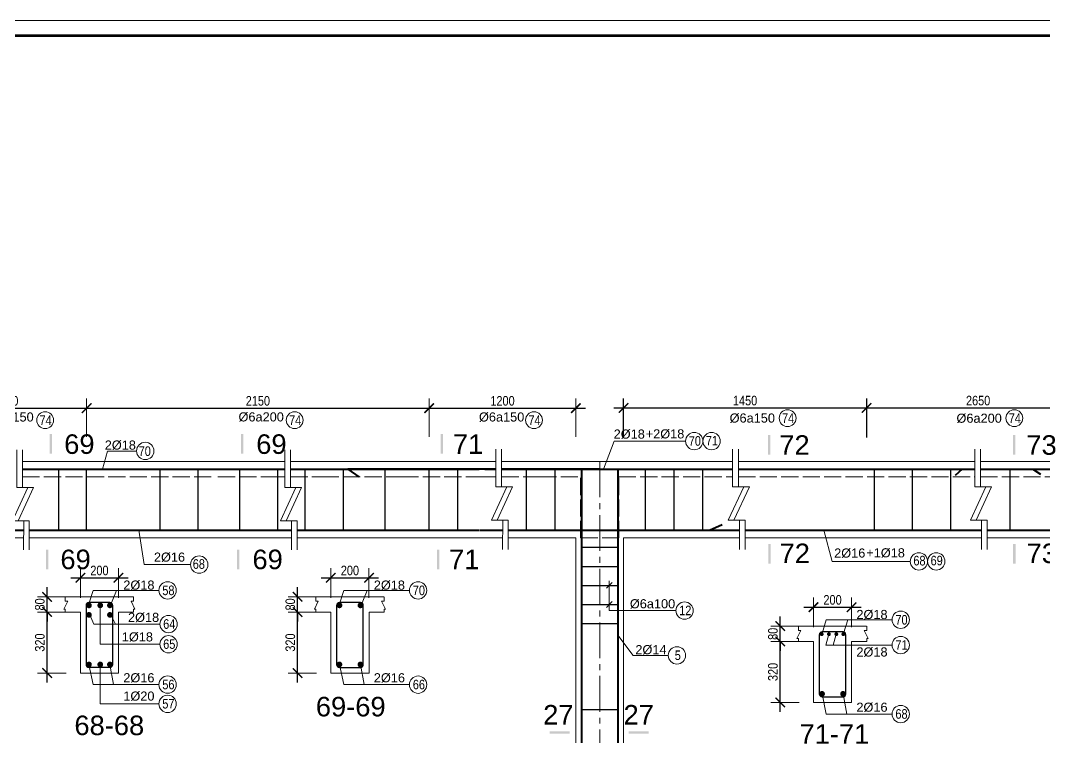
# Model space of a CAD drawing. Header units: inches. Extents: x 1604615 to 1925968, y -294302 to 52467.
# Drawn here: x 1673974 to 1695457, y -225247 to -210202 of the extents above; entities that cross this region are included whole.
import ezdxf

# ---------------------------------------------------------------- set-up
doc = ezdxf.new("R2010")
doc.units = ezdxf.units.IN
doc.header["$LTSCALE"] = 20
doc.header["$MEASUREMENT"] = 0
doc.linetypes.add('ACAD_ISO02W100', pattern=[15, 12, -3])
doc.linetypes.add('CENTER2', pattern=[1.125, 0.75, -0.125, 0.125, -0.125])
doc.layers.get('0').update_dxf_attribs({"lineweight": 13})
for name, color, linetype, lineweight in [('BORDER', 3, 'Continuous', 40), ('Duong bao', 4, 'Continuous', 30), ('duong thep', 211, 'Continuous', 70), ('net 0.2', 5, 'Continuous', 20), ('net dut', 7, 'Continuous', 9), ('truc', 16, 'CENTER2', 9)]:
    doc.layers.add(name, color=color, linetype=linetype, lineweight=lineweight)
doc.layers.add('TEXT', color=9, linetype='Continuous')
doc.styles.add('chu', font='VHELVCN.TTF')
doc.styles.add('thep', font='ARIAL.TTF')
doc.dimstyles.new('tl100', dxfattribs={"dimscale": 100, "dimtxt": 2, "dimasz": 2, "dimexe": 2, "dimexo": 5, "dimgap": 0.5, "dimtad": 1, "dimdec": 0, "dimzin": 0, "dimdsep": 46, "dimtxsty": 'chu', "dimblk": 'ARCHTICK', "dimcen": 1, "dimdle": 2, "dimclrd": 1, "dimclre": 1, "dimclrt": 2, "dimadec": 0, "dimazin": 0, "dimtfac": 1, "dimtdec": 0, "dimtix": 1, "dimtofl": 0, "dimtmove": 0, "dimatfit": 3, "dimldrblk": 'ARCHTICK', "dimfxl": 1, "dimtolj": 1, "dimtzin": 0, "dimarcsym": 0})
doc.dimstyles.new('tl25', dxfattribs={"dimscale": 100, "dimtxt": 2, "dimasz": 2, "dimexe": 2, "dimexo": 3, "dimgap": 0.5, "dimtad": 1, "dimdec": 0, "dimlfac": 0.25, "dimdsep": 46, "dimtxsty": 'chu', "dimblk": 'ARCHTICK', "dimcen": 8, "dimdle": 2, "dimclrd": 1, "dimclre": 1, "dimclrt": 2, "dimadec": 0, "dimazin": 0, "dimtfac": 0.1, "dimtdec": 0, "dimtix": 1, "dimtmove": 2, "dimatfit": 3, "dimldrblk": 'ARCHTICK', "dimfxl": 6, "dimfxlon": 1, "dimtolj": 1, "dimlwe": -1, "dimarcsym": 0})

# ---------------------------------------------------------------- blocks, each defined once
blk = doc.blocks.new('kk')
at = {"ltscale": 0.1}
for p, q in [((-71, 1140), (-71, 350)), ((49, 350), (49, 1140)), ((-162, -350), (162, 350)), ((-71, 350), (281, 350)), ((281, 350), (-44, -350)), ((162, 350), (49, 350)), ((73, -350), (-162, -350)), ((-44, -350), (189, -350)), ((71, -962), (73, -350)), ((189, -350), (189, -962))]:
    blk.add_line(p, q, dxfattribs=at)
blk = doc.blocks.new('_ArchTick')
at = {"color": 0, "linetype": 'ByBlock', "const_width": 0.15}
blk.add_lwpolyline([(-0.5, -0.5), (0.5, 0.5)], dxfattribs=at)
blk = doc.blocks.new('*D349')
at = {"color": 1}
for p, q in [((1671990, -218936), (1671990, -218136)), ((1675361, -218936), (1675361, -218136))]:
    blk.add_line(p, q, dxfattribs=at)
at = {"color": 1, "lineweight": -2}
blk.add_line((1671790, -218336), (1675561, -218336), dxfattribs=at)
at = {"layer": 'Defpoints', "color": 0}
for p in [(1675361, -218336), (1671990, -221055), (1675361, -220895)]:
    blk.add_point(p, dxfattribs=at)
at = {"color": 1, "lineweight": -2, "xscale": 200, "yscale": 200, "zscale": 200, "rotation": 180}
blk.add_blockref('_ArchTick', (1671990, -218336), dxfattribs=at)
at = {"color": 1, "lineweight": -2, "xscale": 200, "yscale": 200, "zscale": 200}
blk.add_blockref('_ArchTick', (1675361, -218336), dxfattribs=at)
at = {"color": 2, "insert": (1673675, -218184), "char_height": 200, "attachment_point": 5, "style": 'chu'}
blk.add_mtext('\\A1;1200', dxfattribs=at)
blk = doc.blocks.new('*D350')
at = {"color": 1}
for p, q in [((1675361, -218936), (1675361, -218136)), ((1682548, -218936), (1682548, -218136))]:
    blk.add_line(p, q, dxfattribs=at)
at = {"color": 1, "lineweight": -2}
blk.add_line((1675161, -218336), (1682748, -218336), dxfattribs=at)
at = {"layer": 'Defpoints', "color": 0}
for p in [(1682548, -218336), (1675361, -220895), (1682548, -220896)]:
    blk.add_point(p, dxfattribs=at)
at = {"color": 1, "lineweight": -2, "xscale": 200, "yscale": 200, "zscale": 200, "rotation": 180}
blk.add_blockref('_ArchTick', (1675361, -218336), dxfattribs=at)
at = {"color": 1, "lineweight": -2, "xscale": 200, "yscale": 200, "zscale": 200}
blk.add_blockref('_ArchTick', (1682548, -218336), dxfattribs=at)
at = {"color": 2, "insert": (1678954, -218184), "char_height": 200, "attachment_point": 5, "style": 'chu'}
blk.add_mtext('\\A1;2150', dxfattribs=at)
blk = doc.blocks.new('*D351')
at = {"color": 1}
for p, q in [((1682548, -218936), (1682548, -218136)), ((1685625, -218936), (1685625, -218136))]:
    blk.add_line(p, q, dxfattribs=at)
at = {"color": 1, "lineweight": -2}
blk.add_line((1682348, -218336), (1685825, -218336), dxfattribs=at)
at = {"layer": 'Defpoints', "color": 0}
for p in [(1685625, -218336), (1682548, -220896), (1685625, -221056)]:
    blk.add_point(p, dxfattribs=at)
at = {"color": 1, "lineweight": -2, "xscale": 200, "yscale": 200, "zscale": 200, "rotation": 180}
blk.add_blockref('_ArchTick', (1682548, -218336), dxfattribs=at)
at = {"color": 1, "lineweight": -2, "xscale": 200, "yscale": 200, "zscale": 200}
blk.add_blockref('_ArchTick', (1685625, -218336), dxfattribs=at)
at = {"color": 2, "insert": (1684086, -218184), "char_height": 200, "attachment_point": 5, "style": 'chu'}
blk.add_mtext('\\A1;1200', dxfattribs=at)
blk = doc.blocks.new('*D260')
at = {"color": 1}
for p, q in [((1680485, -222314), (1680485, -221695)), ((1681285, -222314), (1681285, -221695))]:
    blk.add_line(p, q, dxfattribs=at)
at = {"color": 1, "lineweight": -2}
blk.add_line((1680285, -221895), (1681485, -221895), dxfattribs=at)
at = {"layer": 'Defpoints', "color": 0}
for p in [(1681285, -221895), (1680485, -222614), (1681285, -222614)]:
    blk.add_point(p, dxfattribs=at)
at = {"color": 1, "lineweight": -2, "xscale": 200, "yscale": 200, "zscale": 200, "rotation": 180}
blk.add_blockref('_ArchTick', (1680485, -221895), dxfattribs=at)
at = {"color": 1, "lineweight": -2, "xscale": 200, "yscale": 200, "zscale": 200}
blk.add_blockref('_ArchTick', (1681285, -221895), dxfattribs=at)
at = {"color": 2, "insert": (1680885, -221743), "char_height": 200, "attachment_point": 5, "style": 'chu'}
blk.add_mtext('\\A1;200', dxfattribs=at)
blk = doc.blocks.new('*D261')
at = {"color": 1, "lineweight": -2}
blk.add_line((1679787, -224094), (1679787, -222414), dxfattribs=at)
at = {"color": 1}
for p, q in [((1680185, -222614), (1679587, -222614)), ((1680185, -223894), (1679587, -223894))]:
    blk.add_line(p, q, dxfattribs=at)
at = {"layer": 'Defpoints', "color": 0}
for p in [(1679787, -222614), (1680485, -222614), (1680485, -223894)]:
    blk.add_point(p, dxfattribs=at)
at = {"color": 1, "lineweight": -2, "xscale": 200, "yscale": 200, "zscale": 200}
for p, rotation in [((1679787, -222614), 90), ((1679787, -223894), 270)]:
    blk.add_blockref('_ArchTick', p, dxfattribs=dict(at, rotation=rotation))
at = {"color": 2, "insert": (1679635, -223254), "char_height": 200, "attachment_point": 5, "rotation": 90, "style": 'chu'}
blk.add_mtext('\\A1;320', dxfattribs=at)
blk = doc.blocks.new('*D262')
at = {"color": 1, "lineweight": -2}
for p, q in [((1679787, -222294), (1679787, -222094)), ((1679787, -222614), (1679787, -222294)), ((1679787, -222614), (1679787, -222814))]:
    blk.add_line(p, q, dxfattribs=at)
at = {"color": 1}
for p, q in [((1680185, -222294), (1679587, -222294)), ((1680185, -222614), (1679587, -222614))]:
    blk.add_line(p, q, dxfattribs=at)
at = {"layer": 'Defpoints', "color": 0}
for p in [(1679787, -222294), (1680485, -222294), (1680485, -222614)]:
    blk.add_point(p, dxfattribs=at)
at = {"color": 1, "lineweight": -2, "xscale": 200, "yscale": 200, "zscale": 200}
for p, rotation in [((1679787, -222294), 270), ((1679787, -222614), 90)]:
    blk.add_blockref('_ArchTick', p, dxfattribs=dict(at, rotation=rotation))
at = {"color": 2, "insert": (1679635, -222454), "char_height": 200, "attachment_point": 5, "rotation": 90, "style": 'chu'}
blk.add_mtext('\\A1;80', dxfattribs=at)
blk = doc.blocks.new('*D266')
at = {"color": 1}
for p, q in [((1690610, -222931), (1690610, -222312)), ((1691410, -222931), (1691410, -222312))]:
    blk.add_line(p, q, dxfattribs=at)
at = {"color": 1, "lineweight": -2}
blk.add_line((1690410, -222512), (1691610, -222512), dxfattribs=at)
at = {"layer": 'Defpoints', "color": 0}
for p in [(1691410, -222512), (1690610, -223231), (1691410, -223231)]:
    blk.add_point(p, dxfattribs=at)
at = {"color": 1, "lineweight": -2, "xscale": 200, "yscale": 200, "zscale": 200, "rotation": 180}
blk.add_blockref('_ArchTick', (1690610, -222512), dxfattribs=at)
at = {"color": 1, "lineweight": -2, "xscale": 200, "yscale": 200, "zscale": 200}
blk.add_blockref('_ArchTick', (1691410, -222512), dxfattribs=at)
at = {"color": 2, "insert": (1691010, -222360), "char_height": 200, "attachment_point": 5, "style": 'chu'}
blk.add_mtext('\\A1;200', dxfattribs=at)
blk = doc.blocks.new('*D267')
at = {"color": 1, "lineweight": -2}
blk.add_line((1689912, -224711), (1689912, -223031), dxfattribs=at)
at = {"color": 1}
for p, q in [((1690310, -223231), (1689712, -223231)), ((1690310, -224511), (1689712, -224511))]:
    blk.add_line(p, q, dxfattribs=at)
at = {"layer": 'Defpoints', "color": 0}
for p in [(1689912, -223231), (1690610, -223231), (1690610, -224511)]:
    blk.add_point(p, dxfattribs=at)
at = {"color": 1, "lineweight": -2, "xscale": 200, "yscale": 200, "zscale": 200}
for p, rotation in [((1689912, -223231), 90), ((1689912, -224511), 270)]:
    blk.add_blockref('_ArchTick', p, dxfattribs=dict(at, rotation=rotation))
at = {"color": 2, "insert": (1689760, -223871), "char_height": 200, "attachment_point": 5, "rotation": 90, "style": 'chu'}
blk.add_mtext('\\A1;320', dxfattribs=at)
blk = doc.blocks.new('*D268')
at = {"color": 1, "lineweight": -2}
for p, q in [((1689912, -222911), (1689912, -222711)), ((1689912, -223231), (1689912, -222911)), ((1689912, -223231), (1689912, -223431))]:
    blk.add_line(p, q, dxfattribs=at)
at = {"color": 1}
for p, q in [((1690310, -222911), (1689712, -222911)), ((1690310, -223231), (1689712, -223231))]:
    blk.add_line(p, q, dxfattribs=at)
at = {"layer": 'Defpoints', "color": 0}
for p in [(1689912, -222911), (1690610, -222911), (1690610, -223231)]:
    blk.add_point(p, dxfattribs=at)
at = {"color": 1, "lineweight": -2, "xscale": 200, "yscale": 200, "zscale": 200}
for p, rotation in [((1689912, -222911), 270), ((1689912, -223231), 90)]:
    blk.add_blockref('_ArchTick', p, dxfattribs=dict(at, rotation=rotation))
at = {"color": 2, "insert": (1689760, -223071), "char_height": 200, "attachment_point": 5, "rotation": 90, "style": 'chu'}
blk.add_mtext('\\A1;80', dxfattribs=at)
blk = doc.blocks.new('*D278')
at = {"color": 1, "lineweight": -2}
for p, q in [((1686625, -218955), (1686625, -218132)), ((1691726, -218955), (1691726, -218132)), ((1686425, -218332), (1691926, -218332))]:
    blk.add_line(p, q, dxfattribs=at)
at = {"layer": 'Defpoints', "color": 0}
for p in [(1691726, -218332), (1686625, -219455), (1691726, -219455)]:
    blk.add_point(p, dxfattribs=at)
at = {"color": 1, "lineweight": -2, "xscale": 200, "yscale": 200, "zscale": 200, "rotation": 180}
blk.add_blockref('_ArchTick', (1686625, -218332), dxfattribs=at)
at = {"color": 1, "lineweight": -2, "xscale": 200, "yscale": 200, "zscale": 200}
blk.add_blockref('_ArchTick', (1691726, -218332), dxfattribs=at)
at = {"color": 2, "insert": (1689175, -218179), "char_height": 200, "attachment_point": 5, "style": 'chu'}
blk.add_mtext('\\A1;1450', dxfattribs=at)
blk = doc.blocks.new('*D279')
at = {"color": 1, "lineweight": -2}
for p, q in [((1691726, -218955), (1691726, -218132)), ((1696402, -218955), (1696402, -218132)), ((1691526, -218332), (1696602, -218332))]:
    blk.add_line(p, q, dxfattribs=at)
at = {"layer": 'Defpoints', "color": 0}
for p in [(1696402, -218332), (1691726, -219455), (1696402, -219455)]:
    blk.add_point(p, dxfattribs=at)
at = {"color": 1, "lineweight": -2, "xscale": 200, "yscale": 200, "zscale": 200, "rotation": 180}
blk.add_blockref('_ArchTick', (1691726, -218332), dxfattribs=at)
at = {"color": 1, "lineweight": -2, "xscale": 200, "yscale": 200, "zscale": 200}
blk.add_blockref('_ArchTick', (1696402, -218332), dxfattribs=at)
at = {"color": 2, "insert": (1694064, -218179), "char_height": 200, "attachment_point": 5, "style": 'chu'}
blk.add_mtext('\\A1;2650', dxfattribs=at)
blk = doc.blocks.new('*D287')
at = {"color": 1}
for p, q in [((1675230, -222314), (1675230, -221695)), ((1676030, -222314), (1676030, -221695))]:
    blk.add_line(p, q, dxfattribs=at)
at = {"color": 1, "lineweight": -2}
blk.add_line((1675030, -221895), (1676230, -221895), dxfattribs=at)
at = {"layer": 'Defpoints', "color": 0}
for p in [(1676030, -221895), (1675230, -222614), (1676030, -222614)]:
    blk.add_point(p, dxfattribs=at)
at = {"color": 1, "lineweight": -2, "xscale": 200, "yscale": 200, "zscale": 200, "rotation": 180}
blk.add_blockref('_ArchTick', (1675230, -221895), dxfattribs=at)
at = {"color": 1, "lineweight": -2, "xscale": 200, "yscale": 200, "zscale": 200}
blk.add_blockref('_ArchTick', (1676030, -221895), dxfattribs=at)
at = {"color": 2, "insert": (1675630, -221743), "char_height": 200, "attachment_point": 5, "style": 'chu'}
blk.add_mtext('\\A1;200', dxfattribs=at)
blk = doc.blocks.new('*D288')
at = {"color": 1, "lineweight": -2}
blk.add_line((1674532, -224094), (1674532, -222414), dxfattribs=at)
at = {"color": 1}
for p, q in [((1674930, -222614), (1674332, -222614)), ((1674930, -223894), (1674332, -223894))]:
    blk.add_line(p, q, dxfattribs=at)
at = {"layer": 'Defpoints', "color": 0}
for p in [(1674532, -222614), (1675230, -222614), (1675230, -223894)]:
    blk.add_point(p, dxfattribs=at)
at = {"color": 1, "lineweight": -2, "xscale": 200, "yscale": 200, "zscale": 200}
for p, rotation in [((1674532, -222614), 90), ((1674532, -223894), 270)]:
    blk.add_blockref('_ArchTick', p, dxfattribs=dict(at, rotation=rotation))
at = {"color": 2, "insert": (1674380, -223254), "char_height": 200, "attachment_point": 5, "rotation": 90, "style": 'chu'}
blk.add_mtext('\\A1;320', dxfattribs=at)
blk = doc.blocks.new('*D289')
at = {"color": 1, "lineweight": -2}
for p, q in [((1674532, -222294), (1674532, -222094)), ((1674532, -222614), (1674532, -222294)), ((1674532, -222614), (1674532, -222814))]:
    blk.add_line(p, q, dxfattribs=at)
at = {"color": 1}
for p, q in [((1674930, -222294), (1674332, -222294)), ((1674930, -222614), (1674332, -222614))]:
    blk.add_line(p, q, dxfattribs=at)
at = {"layer": 'Defpoints', "color": 0}
for p in [(1674532, -222294), (1675230, -222294), (1675230, -222614)]:
    blk.add_point(p, dxfattribs=at)
at = {"color": 1, "lineweight": -2, "xscale": 200, "yscale": 200, "zscale": 200}
for p, rotation in [((1674532, -222294), 270), ((1674532, -222614), 90)]:
    blk.add_blockref('_ArchTick', p, dxfattribs=dict(at, rotation=rotation))
at = {"color": 2, "insert": (1674380, -222454), "char_height": 200, "attachment_point": 5, "rotation": 90, "style": 'chu'}
blk.add_mtext('\\A1;80', dxfattribs=at)

msp = doc.modelspace()

# ---------------------------------------------------------------- linework, layer by layer
at = {"ltscale": 0.1}
for p, q in [((1679518.5, -219209.1), (1679518.5, -219998.8)), ((1679638.5, -219998.8), (1679638.5, -219209.1)), ((1683946.2, -219198.5), (1683946.2, -219988.1)), ((1684066.2, -219988.1), (1684066.2, -219198.5)), ((1688914, -219198.5), (1688914, -219988.1)), ((1689034, -219988.1), (1689034, -219198.5)), ((1693993.4, -219198.5), (1693993.4, -219988.1)), ((1694113.4, -219988.1), (1694113.4, -219198.5)), ((1685324.8, -219455.5), (1686924.8, -219455.5)), ((1683854.5, -220688.6), (1684179.4, -219988.1)), ((1683946.2, -219988.1), (1684297.9, -219988.1)), ((1684297.9, -219988.1), (1683973, -220688.6)), ((1684179.4, -219988.1), (1684066.2, -219988.1)), ((1688822.3, -220688.6), (1689147.2, -219988.1)), ((1688914, -219988.1), (1689265.7, -219988.1)), ((1689265.7, -219988.1), (1688940.8, -220688.6)), ((1689147.2, -219988.1), (1689034, -219988.1)), ((1693901.7, -220688.6), (1694226.6, -219988.1)), ((1693993.4, -219988.1), (1694345.1, -219988.1)), ((1694345.1, -219988.1), (1694020.2, -220688.6)), ((1694226.6, -219988.1), (1694113.4, -219988.1)), ((1679426.8, -220699.3), (1679751.7, -219998.8)), ((1679518.5, -219998.8), (1679870.2, -219998.8)), ((1679870.2, -219998.8), (1679545.3, -220699.3)), ((1679751.7, -219998.8), (1679638.5, -219998.8)), ((1679661.9, -220699.3), (1679426.8, -220699.3)), ((1679545.3, -220699.3), (1679778.5, -220699.3)), ((1679659.7, -221311.3), (1679661.9, -220699.3)), ((1679778.5, -220699.3), (1679778.5, -221311.3)), ((1684089.6, -220688.6), (1683854.5, -220688.6)), ((1683973, -220688.6), (1684206.2, -220688.6)), ((1684087.5, -221300.6), (1684089.6, -220688.6)), ((1684206.2, -220688.6), (1684206.2, -221300.6)), ((1689057.4, -220688.6), (1688822.3, -220688.6)), ((1688940.8, -220688.6), (1689174, -220688.6)), ((1689055.2, -221300.6), (1689057.4, -220688.6)), ((1689174, -220688.6), (1689174, -221300.6)), ((1694136.8, -220688.6), (1693901.7, -220688.6)), ((1694020.2, -220688.6), (1694253.4, -220688.6)), ((1694134.7, -221300.6), (1694136.8, -220688.6)), ((1694253.4, -220688.6), (1694253.4, -221300.6)), ((1671989.7, -221055.5), (1674039.9, -221055.5)), ((1674157.8, -221055.5), (1678137.2, -221055.5)), ((1678137.2, -221055.5), (1679660.6, -221055.5)), ((1679778.5, -221055.5), (1680291.9, -221055.5)), ((1680291.9, -221055.5), (1683598.6, -221055.5)), ((1683598.6, -221055.5), (1684088.3, -221055.5)), ((1684206.2, -221055.6), (1684996.5, -221055.7)), ((1684996.5, -221055.7), (1685624.8, -221055.7)), ((1685624.8, -221055.5), (1685624.8, -226152.8)), ((1686624.8, -221055.5), (1686624.8, -226152.8)), ((1686624.8, -221055.5), (1689056.1, -221055.5)), ((1689174, -221055.5), (1694135.5, -221056)), ((1694253.4, -221055.5), (1698221.8, -221055.5))]:
    msp.add_line(p, q, dxfattribs=at)
for p, q in [((1676458.1, -220895.5), (1676568.2, -221619.6)), ((1676568.2, -221619.6), (1677540.5, -221619.6)), ((1686264.6, -222115.7), (1686384.3, -221995.2)), ((1675230.2, -222294), (1674917.8, -222294)), ((1676030.2, -222294), (1675230.2, -222294)), ((1676030.2, -222294), (1676342.6, -222294)), ((1680485.3, -222294.3), (1680172.9, -222294.3)), ((1681285.3, -222294.3), (1680485.3, -222294.3)), ((1681285.3, -222294.3), (1681597.7, -222294.3)), ((1675647.2, -222474), (1675647.2, -223288.7)), ((1686264.6, -222515.7), (1686384.3, -222395.2)), ((1675230.2, -222614), (1674914.2, -222614)), ((1675230.2, -222614), (1675230.2, -223894)), ((1675867.2, -222674), (1675967.6, -222867.8)), ((1676030.2, -223894), (1676030.2, -222614)), ((1676030.2, -222614), (1676346.2, -222614)), ((1680485.3, -222614.3), (1680169.3, -222614.3)), ((1680485.3, -222614.3), (1680485.3, -223894.3)), ((1681285.3, -223894.3), (1681285.3, -222614.3)), ((1681285.3, -222614.3), (1681601.3, -222614.3)), ((1690789.8, -223061.2), (1690878.5, -222776.5)), ((1690878.5, -222776.5), (1692258.7, -222776.5)), ((1691242.9, -223061.2), (1691331.6, -222776.5)), ((1690609.8, -222911.2), (1690297.4, -222911.2)), ((1691409.8, -222911.2), (1690609.8, -222911.2)), ((1691409.8, -222911.2), (1691722.2, -222911.2)), ((1690933.8, -223078.6), (1690868.3, -223307)), ((1691087.4, -223078.6), (1691021.9, -223307)), ((1675647.2, -223288.7), (1676895.2, -223288.7)), ((1690609.8, -223231.2), (1690293.8, -223231.2)), ((1690609.8, -223231.2), (1690609.8, -224511.2)), ((1690868.3, -223307), (1692258.7, -223307)), ((1691409.8, -224511.2), (1691409.8, -223231.2)), ((1691409.8, -223231.2), (1691725.8, -223231.2)), ((1675647.2, -223714), (1675647.2, -224540.3)), ((1675230.2, -223894), (1676030.2, -223894)), ((1680485.3, -223894.3), (1681285.3, -223894.3)), ((1675647.2, -224540.3), (1676877.6, -224540.3)), ((1690609.8, -224511.2), (1691409.8, -224511.2))]:
    msp.add_line(p, q)
msp.add_lwpolyline([(1604615, -210202.5), (1604615, -294302.5), (1723515, -294302.5), (1723515, -210202.5)], close=True)
for points in [[(1686208, -219615.5), (1686427, -219028.6), (1687925.9, -219028.6)], [(1675695, -219615.5), (1675797.5, -219239.5), (1676409.7, -219239.5)], [(1690827.6, -220895.6), (1690999.6, -221552.3), (1692639.2, -221552.3)], [(1686324.5, -221961.1), (1686324.5, -222582.9), (1687722.7, -222582.9)], [(1674914.2, -222294), (1674914.2, -222382.8), (1674965.1, -222382.8), (1674884.3, -222551.1), (1674914.2, -222551.1), (1674914.2, -222614)], [(1675410.2, -222444), (1675498.9, -222159.3), (1676879.1, -222159.3)], [(1675850.2, -222504), (1675988.2, -222159.3)], [(1676346.2, -222294), (1676346.2, -222382.8), (1676295.3, -222382.8), (1676376, -222551.1), (1676346.2, -222551.1), (1676346.2, -222614)], [(1680169.3, -222294.3), (1680169.3, -222383.1), (1680220.2, -222383.1), (1680139.4, -222551.5), (1680169.3, -222551.5), (1680169.3, -222614.3)], [(1680665.3, -222444.3), (1680754, -222159.6), (1682134.2, -222159.6)], [(1681105.3, -222504.3), (1681243.3, -222159.6)], [(1681601.3, -222294.3), (1681601.3, -222383.1), (1681550.4, -222383.1), (1681631.1, -222551.5), (1681601.3, -222551.5), (1681601.3, -222614.3)], [(1675427.2, -222674), (1675515.9, -222867.8), (1676897.5, -222867.8)], [(1690293.8, -222911.2), (1690293.8, -223000), (1690344.7, -223000), (1690263.9, -223168.4), (1690293.8, -223168.4), (1690293.8, -223231.2)], [(1691725.8, -222911.2), (1691725.8, -223000), (1691674.9, -223000), (1691755.7, -223168.4), (1691725.8, -223168.4), (1691725.8, -223231.2)], [(1686504.8, -223099.1), (1686826.9, -223523.6), (1687563.3, -223523.6)], [(1675410.2, -223714), (1675498.9, -224137.6), (1676879.1, -224137.6)], [(1675850.2, -223714), (1675927.6, -224137.6)], [(1680665.3, -223714.3), (1680754, -224137.9), (1682134.2, -224137.9)], [(1681105.3, -223714.3), (1681182.7, -224137.9)], [(1690789.8, -224331.2), (1690878.5, -224754.8), (1692258.7, -224754.8)], [(1691229.8, -224331.2), (1691307.2, -224754.8)]]:
    msp.add_lwpolyline(points)
for points in [[(1674016, -219455.5), (1677995, -219455.5)], [(1677995, -219455.5), (1679518.5, -219455.5)], [(1679638.5, -219455.5), (1680291.9, -219455.5)], [(1680291.9, -219455.5), (1683596.8, -219455.5)], [(1683596.8, -219455.5), (1683946.2, -219455.5)], [(1684066.2, -219455.5), (1684856.6, -219455.5)], [(1684856.6, -219455.5), (1685324.8, -219455.5)], [(1686924.8, -219455.5), (1688914, -219455.5)], [(1689034, -219455.5), (1693993.4, -219455.5)], [(1694113.4, -219455.5), (1698079.7, -219455.5)]]:
    msp.add_lwpolyline(points, dxfattribs=at)
for points, const_width in [([(1675380.2, -222474, -1), (1675440.2, -222474, -1)], 60), ([(1675617.2, -222474, -1), (1675677.2, -222474, -1)], 60), ([(1675880.2, -222474, 1), (1675820.2, -222474, 1)], 60), ([(1680635.3, -222474.3, -1), (1680695.3, -222474.3, -1)], 60), ([(1681135.3, -222474.3, 1), (1681075.3, -222474.3, 1)], 60), ([(1675380.2, -222674, -1), (1675440.2, -222674, -1)], 60), ([(1675880.2, -222674, 1), (1675820.2, -222674, 1)], 60), ([(1690762.7, -223078.6, -1.0105372), (1690802.7, -223079, -0.9895727)], 40), ([(1690913.8, -223078.6, -1.0105372), (1690953.8, -223079, -0.9895727)], 40), ([(1691070, -223078.6, -1.0105372), (1691110, -223079, -0.9895727)], 40), ([(1691256.9, -223078.6, 1.0105372), (1691216.9, -223079, 0.9895727)], 40), ([(1675380.2, -223714, 1), (1675440.2, -223714, 1)], 60), ([(1675617.2, -223714, 1), (1675677.2, -223714, 1)], 60), ([(1675880.2, -223714, -1), (1675820.2, -223714, -1)], 60), ([(1680635.3, -223714.3, 1), (1680695.3, -223714.3, 1)], 60), ([(1681135.3, -223714.3, -1), (1681075.3, -223714.3, -1)], 60), ([(1690759.8, -224331.2, 1), (1690819.8, -224331.2, 1)], 60), ([(1691259.8, -224331.2, -1), (1691199.8, -224331.2, -1)], 60)]:
    msp.add_lwpolyline(points, format="xyb", close=True, dxfattribs=dict(const_width=const_width))
for centre, radius in [((1674490.5, -218587.5), 176.4), ((1679726, -218587.5), 176.4), ((1684747, -218587.5), 176.4), ((1690067, -218545.5), 176.4), ((1694823.5, -218545.5), 176.4), ((1688107.8, -219028.6), 181.9), ((1688471.6, -219028.6), 181.9), ((1676591.6, -219235), 181.9), ((1677722.4, -221619.6), 181.9), ((1692821.1, -221552.3), 181.9), ((1693184.8, -221552.3), 181.9), ((1677061, -222159.3), 181.9), ((1682316.1, -222159.6), 181.9), ((1687904.6, -222582.9), 181.9), ((1677079.4, -222867.8), 181.9), ((1692440.6, -222776.5), 181.9), ((1677079.4, -223288.7), 181.9), ((1692440.6, -223307), 181.9), ((1687745.2, -223523.6), 181.9), ((1677061, -224137.6), 181.9), ((1682316.1, -224137.9), 181.9), ((1677061, -224540.3), 181.9), ((1692440.6, -224754.8), 181.9)]:
    msp.add_circle(centre, radius)
for p in [(1690762.7, -223078.6), (1690762.7, -223078.6), (1690762.7, -223078.6), (1690762.7, -223078.6), (1690792.7, -223061.3), (1690792.7, -223061.3), (1690792.7, -223061.3), (1690792.7, -223061.3), (1690792.7, -223095.9), (1690792.7, -223095.9), (1690792.7, -223095.9), (1690792.7, -223095.9)]:
    msp.add_point(p)
for points in [[(1674637.2, -218878.7), (1674587.2, -218878.7), (1674637.2, -219293), (1674587.2, -219293)], [(1678646.7, -218878.7), (1678596.7, -218878.7), (1678646.7, -219293), (1678596.7, -219293)], [(1682839.2, -218878.7), (1682789.2, -218878.7), (1682839.2, -219293), (1682789.2, -219293)], [(1689707.2, -218897.1), (1689657.2, -218897.1), (1689707.2, -219311.4), (1689657.2, -219311.4)], [(1694843.5, -218897.1), (1694793.5, -218897.1), (1694843.5, -219311.4), (1694793.5, -219311.4)], [(1689712.8, -221187.2), (1689662.8, -221187.2), (1689712.8, -221601.5), (1689662.8, -221601.5)], [(1694849.1, -221187.2), (1694799.1, -221187.2), (1694849.1, -221601.5), (1694799.1, -221601.5)], [(1674557.8, -221306), (1674507.8, -221306), (1674557.8, -221720.3), (1674507.8, -221720.3)], [(1678567.3, -221306), (1678517.3, -221306), (1678567.3, -221720.3), (1678517.3, -221720.3)], [(1682759.9, -221306), (1682709.9, -221306), (1682759.9, -221720.3), (1682709.9, -221720.3)], [(1685491.6, -225163.8), (1685491.6, -225113.8), (1685077.3, -225163.8), (1685077.3, -225113.8)], [(1687149.1, -225163.8), (1687149.1, -225113.8), (1686734.8, -225163.8), (1686734.8, -225113.8)]]:
    msp.add_trace(points)
at = {"layer": 'BORDER', "ltscale": 0.1}
for p, q in [((1674016, -219615.5), (1677995, -219615.5)), ((1674016, -219615.5), (1676806.9, -219615.5)), ((1677995, -219615.5), (1679518.5, -219615.5)), ((1679638.5, -219615.5), (1680291.9, -219615.5)), ((1680291.9, -219615.5), (1683596.8, -219615.5)), ((1683596.8, -219615.5), (1680841.8, -219615.5)), ((1680841.8, -219615.5), (1681070.7, -219775.5)), ((1683716.8, -219615.5), (1683946.2, -219615.5)), ((1684066.2, -219615.5), (1684856.6, -219615.5)), ((1684856.6, -219615.5), (1688914, -219615.5)), ((1685744.8, -219615.5), (1685744.8, -226152.8)), ((1686504.8, -219615.5), (1686504.8, -226152.8)), ((1689034, -219615.5), (1693993.4, -219615.5)), ((1689034, -219615.5), (1693725.8, -219615.5)), ((1693725.8, -219615.5), (1693583.3, -219746.2)), ((1694113.4, -219615.5), (1698079.7, -219615.5)), ((1695213.2, -219615.5), (1695369.9, -219722.1)), ((1688429.2, -220895.5), (1688692.9, -220778.6)), ((1671109.7, -220902.3), (1674040.5, -220896)), ((1674157.8, -220895.5), (1678137.7, -220895.5)), ((1678137.7, -220895.5), (1679661.2, -220895.5)), ((1679778.5, -220895.5), (1680291.9, -220895.5)), ((1680291.9, -220895.5), (1683599.1, -220895.5)), ((1683612.6, -220895.5), (1684088.9, -220895.5)), ((1684206.2, -220895.5), (1684996.5, -220895.5)), ((1684996.5, -220895.5), (1685544.8, -220895.5)), ((1685544.8, -220895.5), (1689056.6, -220895.5)), ((1689174, -220895.5), (1694136.1, -220896)), ((1694253.4, -220895.5), (1698222.4, -220895.5))]:
    msp.add_line(p, q, dxfattribs=at)
for points in [[(1683946.2, -219615.5), (1683596.8, -219615.5)], [(1684856.6, -219615.5), (1684066.2, -219615.5)], [(1686125.8, -219615.5), (1684856.6, -219615.5)], [(1686125.8, -219615.5), (1688914, -219615.5)]]:
    msp.add_lwpolyline(points, dxfattribs=at)
at = {"layer": 'Duong bao', "ltscale": 0.1}
for p, q in [((1674781.2, -220895.5), (1674781.2, -219615.5)), ((1675360.7, -220895.5), (1675360.7, -219615.5)), ((1676901.5, -220895.7), (1676901.5, -219615.5)), ((1677701.5, -220895.5), (1677701.5, -219615.5)), ((1678574.2, -220895.7), (1678574.2, -219615.5)), ((1679374.2, -220895.7), (1679374.2, -219615.5)), ((1679948.8, -220895.7), (1679948.8, -219615.5)), ((1680748.8, -220895.5), (1680748.8, -219615.5)), ((1681621.5, -220895.7), (1681621.5, -219615.5)), ((1682548, -220895.7), (1682548, -219615.5)), ((1683148, -220895.7), (1683148, -219615.5)), ((1684587.5, -220895.7), (1684587.5, -219615.5)), ((1685187.5, -220895.7), (1685187.5, -219615.5)), ((1687088.3, -220895.5), (1687088.3, -219615.5)), ((1687688.3, -220895.5), (1687688.3, -219615.5)), ((1688288.3, -220895.5), (1688288.3, -219615.5)), ((1691888.3, -220895.5), (1691888.3, -219615.5)), ((1692688.3, -220895.5), (1692688.3, -219615.5)), ((1693488.3, -220895.5), (1693488.3, -219615.5)), ((1694738.5, -220895.5), (1694738.5, -219615.5)), ((1685744.8, -221255.5), (1686504.8, -221255.5)), ((1685744.8, -221655.5), (1686504.8, -221655.5)), ((1685744.8, -222055.5), (1686504.8, -222055.5)), ((1685744.8, -222455.5), (1686504.8, -222455.5)), ((1685744.8, -222855.5), (1686504.8, -222855.5)), ((1685744.8, -224655.5), (1686504.8, -224655.5))]:
    msp.add_line(p, q, dxfattribs=at)
at = {"layer": 'Duong bao'}
for p, q in [((1675350.2, -222474), (1675350.2, -223714)), ((1675850.2, -222414), (1675410.2, -222414)), ((1675910.2, -223714), (1675910.2, -222474)), ((1680605.3, -222474.3), (1680605.3, -223714.3)), ((1681105.3, -222414.3), (1680665.3, -222414.3)), ((1681165.3, -223714.3), (1681165.3, -222474.3)), ((1690729.8, -223091.2), (1690729.8, -224331.2)), ((1691229.8, -223031.2), (1690789.8, -223031.2)), ((1691289.8, -224331.2), (1691289.8, -223091.2)), ((1675410.2, -223774), (1675850.2, -223774)), ((1680665.3, -223774.3), (1681105.3, -223774.3)), ((1690789.8, -224391.2), (1691229.8, -224391.2))]:
    msp.add_line(p, q, dxfattribs=at)
for centre, start, end in [((1675410.2, -222474), 90, 180), ((1675850.2, -222474), 0, 90), ((1680665.3, -222474.3), 90, 180), ((1681105.3, -222474.3), 0, 90), ((1690789.8, -223091.2), 90, 180), ((1691229.8, -223091.2), 0, 90), ((1675410.2, -223714), 180, 270), ((1675850.2, -223714), 270, 0), ((1680665.3, -223714.3), 180, 270), ((1681105.3, -223714.3), 270, 0), ((1690789.8, -224331.2), 180, 270), ((1691229.8, -224331.2), 270, 0)]:
    msp.add_arc(centre, 60, start, end, dxfattribs=at)
at = {"layer": 'duong thep'}
msp.add_lwpolyline([(1604935, -210522.5), (1604935, -293982.5), (1723195, -293982.5), (1723195, -210522.5)], close=True, dxfattribs=at)
at = {"layer": 'net dut', "linetype": 'ACAD_ISO02W100', "ltscale": 1.5}
for p, q in [((1674016, -219775.5), (1677995, -219775.5)), ((1678115, -219775.5), (1679207.9, -219775.5)), ((1679207.9, -219775.5), (1679518.5, -219775.5)), ((1679638.5, -219775.5), (1680291.9, -219775.5)), ((1680291.9, -219775.5), (1681964.8, -219775.5)), ((1681964.8, -219775.5), (1683709.2, -219775.5)), ((1683612.6, -219775.5), (1683946.2, -219775.5)), ((1684066.2, -219775.5), (1684856.6, -219775.5)), ((1684856.6, -219775.5), (1685724.8, -219775.5)), ((1685724.8, -221059.5), (1685724.8, -219775.5)), ((1686524.8, -219775.5), (1688914, -219775.5)), ((1686524.8, -221059.5), (1686524.8, -219775.5)), ((1689034, -219775.5), (1693993.4, -219775.5)), ((1694113.4, -219775.5), (1698079.7, -219775.5)), ((1685724.8, -221059.5), (1686524.8, -221059.5))]:
    msp.add_line(p, q, dxfattribs=at)
at = {"layer": 'truc', "linetype": 'CENTER2', "ltscale": 50}
msp.add_lwpolyline([(1686124.8, -219455.5), (1686124.8, -226152.8)], dxfattribs=at)

# ---------------------------------------------------------------- block references
msp.add_blockref('kk', (1673968.5, -220349))

# ---------------------------------------------------------------- texts
at = {"layer": 'net 0.2', "style": 'chu'}
msp.add_text('68', height=200, dxfattribs=at).set_placement((1677587.8, -221706.6))
at = {"layer": 'net 0.2', "char_height": 200, "width": 363.074, "style": 'chu'}
for s, insert, attachment_point in [('74', (1689949.2, -218447.5), 1), ('74', (1694705.7, -218447.5), 1), ('74', (1674372.7, -218489.5), 1), ('74', (1679608.2, -218489.5), 1), ('74', (1684629.2, -218489.5), 1), ('70', (1687993.1, -218924.3), 1), ('71', (1688352.7, -218918.3), 1), ('70', (1676453, -219138.8), 1), ('68', (1692706.2, -221435.8), 1), ('69', (1693066.9, -221434.2), 1), ('58', (1676949.4, -222261.9), 7), ('70', (1682204.5, -222262.2), 7), ('12', (1687793, -222480.3), 1), ('64', (1676967.8, -222765.2), 1), ('70', (1692329, -222879.1), 7), ('65', (1676967.8, -223186), 1), ('71', (1692329, -223204.3), 1), ('5', (1687699.8, -223420.9), 1), ('56', (1676949.4, -224035), 1), ('66', (1682204.5, -224035.3), 1), ('57', (1676949.4, -224437.7), 1), ('68', (1692329, -224652.2), 1)]:
    msp.add_mtext(s, dxfattribs=dict(at, insert=insert, attachment_point=attachment_point))
at = {"layer": 'TEXT', "style": 'thep'}
for s, height, p in [('%%C6a150', 191.25, (1673300.2, -218616.9)), ('%%C6a200', 191.25, (1678548.2, -218615.3)), ('%%C6a150', 191.25, (1683592.4, -218616.9)), ('%%C6a150', 191.25, (1688850.9, -218639.1)), ('%%C6a200', 191.25, (1693610.3, -218642.7)), ('69', 409.93, (1674890.6, -219296.1)), ('69', 409.93, (1678919.6, -219296.1)), ('71', 409.93, (1683044.3, -219296.1)), ('2%%C18', 191.25, (1686417.8, -218975.5)), ('+2%%C18', 191.25, (1687090.8, -218971.4)), ('72', 409.93, (1689892.6, -219314.5)), ('73', 409.93, (1695075.7, -219314.5)), ('2%%C18', 191.25, (1675741.6, -219206.3)), ('72', 409.93, (1689898.3, -221587.7)), ('2%%C16', 191.25, (1691043.6, -221471.7)), ('+1%%C18', 191.25, (1691717.8, -221467.1)), ('73', 409.93, (1695081.3, -221587.7)), ('69', 409.93, (1674811.2, -221714.9)), ('2%%C16', 191.25, (1676772.9, -221557.4)), ('69', 409.93, (1678840.2, -221714.9)), ('71', 409.93, (1682964.9, -221714.9)), ('2%%C18', 191.25, (1676130.9, -222143.9)), ('2%%C18', 191.25, (1681386.1, -222144.3)), ('%%C6a100', 191.25, (1686758.1, -222536.1)), ('2%%C18', 191.25, (1691510.6, -222761.2)), ('2%%C18', 191.25, (1676229.6, -222821.2)), ('1%%C18', 191.25, (1676099.6, -223230.9)), ('2%%C14', 191.25, (1686873.6, -223499.1)), ('2%%C18', 191.25, (1691510.6, -223547.4)), ('2%%C16', 191.25, (1676130.9, -224088.7)), ('2%%C16', 191.25, (1681386.1, -224089)), ('1%%C20', 191.25, (1676130.9, -224472.8)), ('69-69', 409.93, (1680170, -224803.6)), ('27', 409.93, (1684939.1, -224973.9)), ('27', 409.93, (1686625.2, -224973.9)), ('2%%C16', 191.25, (1691510.6, -224705.9)), ('68-68', 409.93, (1675104.8, -225196.9)), ('71-71', 409.93, (1690316.5, -225377.1))]:
    msp.add_text(s, height=height, dxfattribs=at).set_placement(p)

# ---------------------------------------------------------------- dimensions: what is measured, and where the dimension line sits
for base, p1, p2, text, dimstyle, picture, middle in [((1675360.7, -218335.8), (1671989.7, -221055.5), (1675360.7, -220895.5), '1200', 'tl25', '*D349', (1673675.2, -218183.7)), ((1682548, -218335.8), (1675360.7, -220895.5), (1682548, -220895.7), '2150', 'tl25', '*D350', (1678954.3, -218183.7)), ((1685624.8, -218335.8), (1682548, -220895.7), (1685624.8, -221055.7), '1200', 'tl25', '*D351', (1684086.4, -218183.7)), ((1691725.8, -218331.6), (1686624.8, -219455.5), (1691725.8, -219455.5), '1450', 'tl100', '*D278', (1689175.3, -218179.4))]:
    dim = msp.add_linear_dim(base=base, p1=p1, p2=p2, text=text, dimstyle=dimstyle)
    dim.commit()
    dim.dimension.update_dxf_attribs({"geometry": picture, "text_midpoint": middle})
dim = msp.add_linear_dim(base=(1696402, -218331.6), p1=(1691725.8, -219455.5), p2=(1696402, -219455.5), text='2650', dimstyle='tl100', override={"dimtmove": 1})
dim.commit()
dim.dimension.update_dxf_attribs({"geometry": '*D279', "text_midpoint": (1694063.9, -218179.4)})
for base, p1, p2, picture, middle in [((1676030.2, -221894.7), (1675230.2, -222614), (1676030.2, -222614), '*D287', (1675630.2, -221742.6)), ((1681285.3, -221895.1), (1680485.3, -222614.3), (1681285.3, -222614.3), '*D260', (1680885.3, -221742.9)), ((1691409.8, -222512), (1690609.8, -223231.2), (1691409.8, -223231.2), '*D266', (1691009.8, -222359.8))]:
    dim = msp.add_linear_dim(base=base, p1=p1, p2=p2, dimstyle='tl25')
    dim.commit()
    dim.dimension.update_dxf_attribs({"geometry": picture, "text_midpoint": middle})
for base, p1, p2, picture, middle in [((1674532.3, -222294), (1675230.2, -222614), (1675230.2, -222294), '*D289', (1674380.2, -222454)), ((1679787.4, -222294.3), (1680485.3, -222614.3), (1680485.3, -222294.3), '*D262', (1679635.3, -222454.3)), ((1674532.3, -222614), (1675230.2, -223894), (1675230.2, -222614), '*D288', (1674380.2, -223254)), ((1679787.4, -222614.3), (1680485.3, -223894.3), (1680485.3, -222614.3), '*D261', (1679635.3, -223254.3)), ((1689911.9, -222911.2), (1690609.8, -223231.2), (1690609.8, -222911.2), '*D268', (1689759.8, -223071.2)), ((1689911.9, -223231.2), (1690609.8, -224511.2), (1690609.8, -223231.2), '*D267', (1689759.8, -223871.2))]:
    dim = msp.add_linear_dim(base=base, p1=p1, p2=p2, angle=90, dimstyle='tl25')
    dim.commit()
    dim.dimension.update_dxf_attribs({"geometry": picture, "text_midpoint": middle})

doc.saveas('drawing.dxf')
